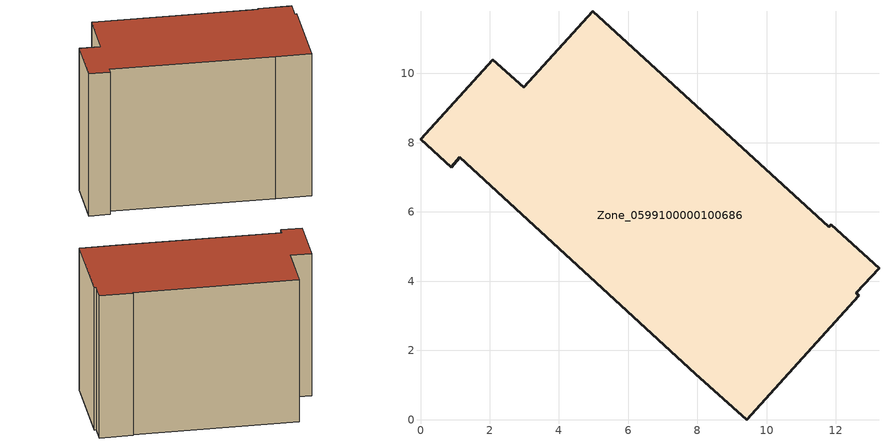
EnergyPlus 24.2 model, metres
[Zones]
Zone_0599100000100686
 floor ground (C_G): 12.66,3.57 9.42,0 7.94,1.33 1.14,7.57 0.89,7.29 0,8.1 2.09,10.39 2.98,9.6 4.97,11.79 11.8,5.57 11.86,5.64 13.24,4.37 12.58,3.66 z0
 wall outside (C_F): 2.98,9.6 2.09,10.39 0,8.1 0.89,7.29 1.14,7.57 7.94,1.33 9.42,0 12.66,3.57 12.58,3.66 13.24,4.37 11.86,5.64 11.8,5.57 4.97,11.79 2.98,9.6 z0:8.74
 roof outside (C_R): 9.42,0 12.66,3.57 12.58,3.66 13.24,4.37 11.86,5.64 11.8,5.57 4.97,11.79 2.98,9.6 2.09,10.39 0,8.1 0.89,7.29 1.14,7.57 7.94,1.33 z8.74
[BUILDING]
Pand.0599100000100686: North Axis=0; Terrain=City; Loads Convergence Tolerance Value=0.04; Temperature Convergence Tolerance Value=0.4; Solar Distribution=FullExterior; Maximum Number of Warmup Days=25; Minimum Number of Warmup Days=1
[Site:Location]
Rotterdam.The.Hague.AP_ZH_NLD Design_Conditions: Latitude=51.96; Longitude=4.45; Time Zone=1; Elevation=-4.5
[SITE:GROUNDTEMPERATURE:BUILDINGSURFACE]
18, 18, 18, 18, 18, 18, 18, 18, 18, 18, 18, 18
[MATERIAL] Thermal Absorptance=0.9; Solar Absorptance=0.7; Visible Absorptance=0.7
Name | Roughness | Thickness | Conductivity | Density | Specific Heat
G.TI.1975-1991 | MediumSmooth | 0.15 | 0.288461 | 540 | 1210
F.TI.1975-1991 | Rough | 0.3 | 0.230769 | 1920 | 840
R.TI.1975-1991 | MediumRough | 0.2 | 0.153846 | 1500 | 1000
[CONSTRUCTION]
C_G: G.TI.1975-1991
C_F: F.TI.1975-1991
C_R: R.TI.1975-1991
[ZONE]
Zone_0599100000100686: Type=1; Multiplier=1; Ceiling Height=Autocalculate; Volume=Autocalculate; Floor Area=autocalculate; Part of Total Floor Area=Yes
[ZONEINFILTRATION:DESIGNFLOWRATE]
Infil_Zone_0599100000100686: Zone or ZoneList or Space or SpaceList=Zone_0599100000100686; Schedule=AlwaysOn; Design Flow Rate Calculation Method=Flow/Area; Flow Rate per Floor Area=0.003; Constant Term Coefficient=1; Temperature Term Coefficient=0; Velocity Term Coefficient=0; Velocity Squared Term Coefficient=0
[HVACTEMPLATE:ZONE:IDEALLOADSAIRSYSTEM]
Zone_0599100000100686: Maximum Heating Supply Air Temperature=50; Minimum Cooling Supply Air Temperature=13; Maximum Heating Supply Air Humidity Ratio=0.0156; Minimum Cooling Supply Air Humidity Ratio=0.0077; Heating Limit=NoLimit; Cooling Limit=NoLimit; Dehumidification Control Type=ConstantSensibleHeatRatio; Cooling Sensible Heat Ratio=0.7; Dehumidification Setpoint=60; Humidification Control Type=None; Humidification Setpoint=30; Outdoor Air Method=None; Outdoor Air Flow Rate per Person=0.00944; Outdoor Air Flow Rate per Zone Floor Area=0; Outdoor Air Flow Rate per Zone=0; Demand Controlled Ventilation Type=None; Outdoor Air Economizer Type=NoEconomizer; Heat Recovery Type=None; Sensible Heat Recovery Effectiveness=0.7; Latent Heat Recovery Effectiveness=0.65
[ZONECONTROL:THERMOSTAT]
ThermostatControl_Zone_0599100000100686: Zone or ZoneList=Zone_0599100000100686; Control Type Schedule=DualSetpointControlType; Control 1=Thermostat_Zone_0599100000100686; Temperature Difference Between Cutout And Setpoint=0
[THERMOSTATSETPOINT:DUALSETPOINT]
Thermostat_Zone_0599100000100686: Heating Setpoint Temperature Schedule=HeatingSetpoint_Zone_0599100000100686; Cooling Setpoint Temperature Schedule=CoolingSetpoint_Zone_0599100000100686
[SCHEDULE:COMPACT]
HeatingSetpoint_Zone_0599100000100686: Through: 12/31, For: AllDays, Until: 24:00, 21
CoolingSetpoint_Zone_0599100000100686: Through: 12/31, For: AllDays, Until: 24:00, 24
DualSetpointControlType: Through: 12/31, For: AllDays, Until: 24:00, 4
AlwaysOn: Through: 12/31, For: AllDays, Until: 24:00, 1
